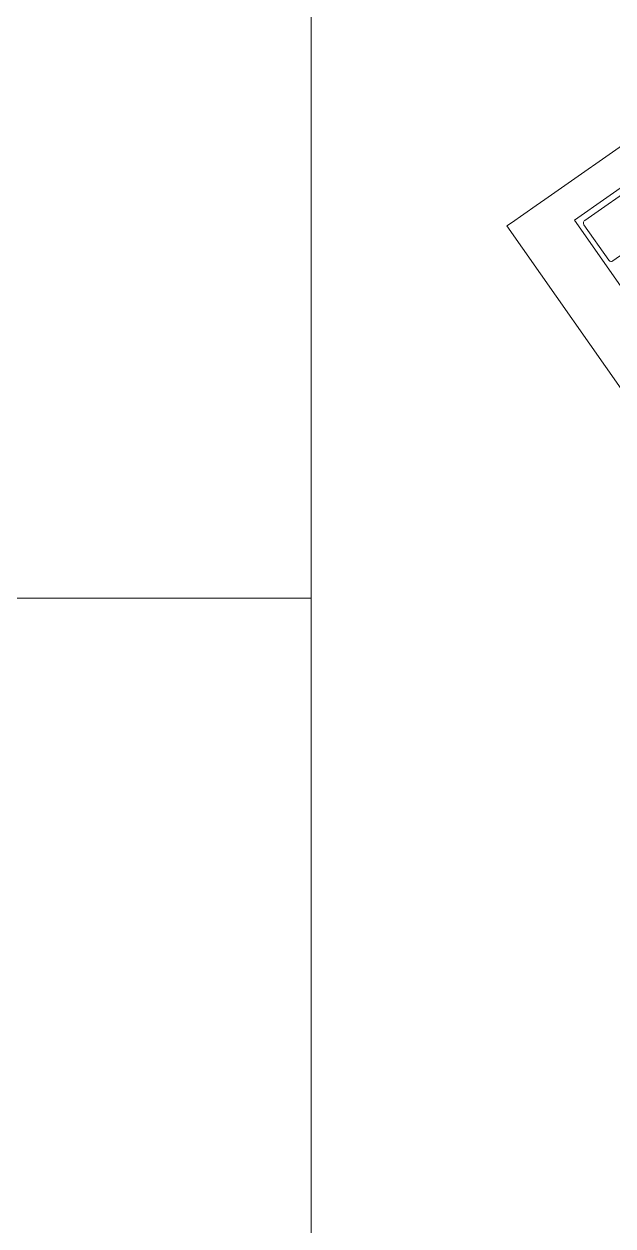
# Model space of a CAD drawing. Header units: inches. Extents: x 1 to 4637, y -664 to 702.
# Drawn here: x 1120.92 to 1128.44, y 527.63 to 542.98 of the extents above; entities that cross this region are included whole.
import ezdxf

# ---------------------------------------------------------------- set-up
doc = ezdxf.new("R2010")
doc.units = ezdxf.units.IN
doc.header["$MEASUREMENT"] = 0
doc.layers.add('I-FURN', color=30, linetype='Continuous', lineweight=9)

# ---------------------------------------------------------------- blocks, each defined once
blk = doc.blocks.new('Desk - Group 3 - No Side Chairs-V11-New Construction - Tel_Data_Elec Plan')
at = {"layer": 'I-FURN'}
for p, q in [((15.246, 2.5), (30.081, 12.887)), ((14.907, 2.984), (11.774, 7.459)), ((15.172, 3.361), (13.027, 6.425)), ((17.655, 5.1), (15.172, 3.361)), ((14.939, 4.928), (15.691, 3.854)), ((15.175, 3.493), (14.423, 4.567)), ((15.682, 3.8), (15.23, 3.483)), ((14.984, 2.874), (14.907, 2.984)), ((15.205, 2.558), (14.984, 2.874)), ((15.246, 2.5), (15.205, 2.558)), ((20, 0), (10.904, 0)), ((20, -48), (20, 0)), ((10.904, 0), (72, 0))]:
    blk.add_line(p, q, dxfattribs=at)
blk.add_open_spline([(15.691, 3.854), (15.694, 3.851), (15.697, 3.844), (15.699, 3.831), (15.697, 3.819), (15.691, 3.808), (15.685, 3.802), (15.682, 3.8)], degree=3, dxfattribs=at)
blk.add_open_spline([(15.23, 3.483), (15.227, 3.481), (15.219, 3.477), (15.205, 3.475), (15.188, 3.48), (15.179, 3.488), (15.175, 3.493)], degree=3, knots=[0, 0, 0, 0, 0.2, 0.4, 0.7, 1, 1, 1, 1], dxfattribs=at)

msp = doc.modelspace()

# ---------------------------------------------------------------- block references
at = {"layer": 'I-FURN', "rotation": 269.9999999999997}
msp.add_blockref('Desk - Group 3 - No Side Chairs-V11-New Construction - Tel_Data_Elec Plan', (1124.586, 555.646), dxfattribs=at)

doc.saveas('drawing.dxf')
